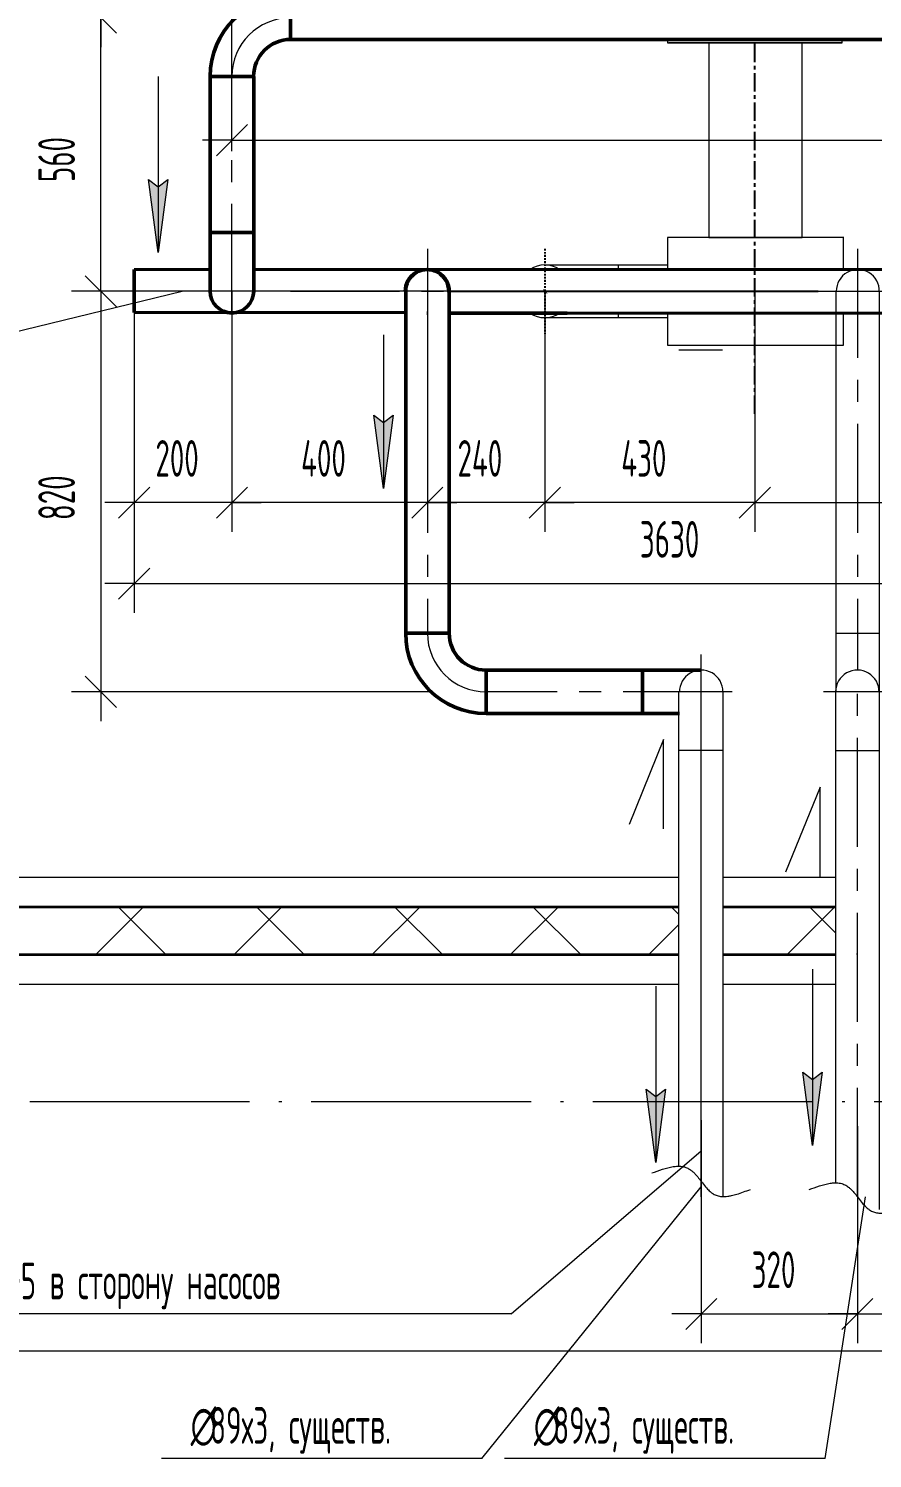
# Model space of a CAD drawing. Header units: millimetres. Extents: x -2281 to 17340, y -2563 to 4166.
# Drawn here: x 313.9 to 371.5, y 118 to 215.6 of the extents above; entities that cross this region are included whole.
import ezdxf

# ---------------------------------------------------------------- set-up
doc = ezdxf.new("R2010")
doc.units = ezdxf.units.MM
for name, pattern in [('K5LT32783', [0]), ('K5LT32786', [0]), ('K5LT32801', [0]), ('K5LT32802', [0]), ('K5LT32838', [0]), ('K5LT32843', [2, 1.25, -0.25, 0.25, -0.25]), ('K5LT32844', [0.2, 0.125, -0.025, 0.025, -0.025]), ('K5LT32846', [0]), ('K5LT32847', [0]), ('K5LT32848', [19.2, 15, -2, 0.2, -2]), ('K5LT_AXLED', [11.939881, 7.439881, -1.5, 1.5, -1.5]), ('K5LT_THIN', [0]), ('K5LT_THIN_INCLUDED_TO_HATCHING', [0])]:
    doc.linetypes.add(name, pattern=pattern)
doc.layers.add('Системный слой', color=7, linetype='Continuous')
doc.styles.add('KDIMTEXTSTYLE', font='GOST_AU.SHX', dxfattribs={"width": 0.96, "oblique": 15, "height": 5})
doc.styles.add('KTEXTSTYLE', font='GOST_AU.SHX', dxfattribs={"width": 0.96, "height": 5})
doc.dimstyles.new('KDIMSTYLE (0.03)', dxfattribs={"dimtxt": 5, "dimasz": 1, "dimexe": 2, "dimexo": 0, "dimgap": 1, "dimtad": 1, "dimlfac": 30, "dimtxsty": 'KDIMTEXTSTYLE', "dimsah": 1, "dimcen": 0, "dimdle": 1, "dimadec": 0, "dimazin": 0, "dimtfac": 0.667, "dimtmove": 0, "dimatfit": 3, "dimfxl": 1, "dimtvp": 1, "dimtolj": 1, "dimtzin": 0, "dimarcsym": 0})

# ---------------------------------------------------------------- blocks, each defined once
blk = doc.blocks.new('U751')
at = {"layer": 'Системный слой', "color": 7, "linetype": 'K5LT_THIN_INCLUDED_TO_HATCHING', "lineweight": 13}
blk.add_line((391.608, 125.318), (80.284, 125.318), dxfattribs=at)
blk = doc.blocks.new('U993')
at = {"layer": 'Системный слой', "color": 211, "linetype": 'K5LT32783', "lineweight": 50, "true_color": 0xff7fff}
for p, q in [((331.805, 214.835), (331.803, 217.801)), ((329.29, 212.316), (326.324, 212.314))]:
    blk.add_line(p, q, dxfattribs=at)
for radius in [5.483, 2.517]:
    blk.add_arc((331.807, 212.318), radius, 90.04097, 180.04097, dxfattribs=at)
at = {"layer": 'Системный слой', "color": 30, "linetype": 'K5LT_AXLED', "lineweight": 13, "true_color": 0xff8000}
blk.add_arc((331.807, 212.318), 4, 90.04097, 180.04097, dxfattribs=at)
blk = doc.blocks.new('U998')
at = {"layer": 'Системный слой', "color": 30, "linetype": 'K5LT_AXLED', "lineweight": 13, "true_color": 0xff8000}
for p, q in [((370.474, 200.545), (370.474, 171.801)), ((368.146, 170.331), (372.776, 170.331)), ((370.459, 135.864), (370.461, 170.318))]:
    blk.add_line(p, q, dxfattribs=at)
at = {"layer": 'Системный слой', "color": 7, "linetype": 'K5LT_THIN', "lineweight": 13}
for p, q in [((368.991, 197.651), (368.991, 170.318)), ((371.957, 197.626), (371.957, 170.293)), ((368.978, 174.318), (371.944, 174.318)), ((368.978, 170.318), (368.978, 136.814)), ((371.944, 170.293), (371.944, 135.001)), ((368.978, 166.318), (371.944, 166.318))]:
    blk.add_line(p, q, dxfattribs=at)
for centre, radius, start, end in [((370.491, 197.668), 1.467, 358.35418, 180.65086), ((370.461, 170.318), 1.483, 359.01622, 180)]:
    blk.add_arc(centre, radius, start, end, dxfattribs=at)
blk = doc.blocks.new('U1214')
at = {"layer": 'Системный слой', "color": 7, "linetype": 'K5LT_THIN', "lineweight": 13}
for q in [(324.406, 197.651), (267.701, 191.726)]:
    blk.add_line((300.011, 191.726), q, dxfattribs=at)
at = {"layer": 'Системный слой', "color": 7, "char_height": 2.5, "attachment_point": 1, "style": 'KTEXTSTYLE'}
for s, insert in [('\\H3.5;\\W0.965;\\Q15;\\Q0;\\W0.715;\\H2.50;Труба ', (269.701, 195.226)), ('\\H3.5;\\W0.965;\\Q15;\\Q0;\\W0.715;\\H2.50;∅', (277.176, 195.226)), ('\\H3.5;\\W0.965;\\Q15;\\Q0;\\W0.715;\\H2.50;89х3, отм. +1,500.', (278.498, 195.226))]:
    blk.add_mtext(s, dxfattribs=dict(at, insert=insert))
blk = doc.blocks.new('U1215')
at = {"layer": 'Системный слой'}
blk.add_hatch(color=7, dxfattribs=at).paths.add_polyline_path([(322.769, 200.286), (323.428, 205.286), (322.769, 204.786), (322.111, 205.286)])
at = {"layer": 'Системный слой', "color": 7, "linetype": 'K5LT_THIN', "lineweight": 13}
for p, q in [((322.769, 212.314), (322.769, 200.286)), ((322.769, 200.286), (322.111, 205.286)), ((322.111, 205.286), (322.769, 204.786)), ((322.769, 204.786), (323.428, 205.286)), ((323.428, 205.286), (322.769, 200.286))]:
    blk.add_line(p, q, dxfattribs=at)
blk = doc.blocks.new('U1216')
at = {"layer": 'Системный слой'}
blk.add_hatch(color=7, dxfattribs=at).paths.add_polyline_path([(338.14, 184.19), (338.799, 189.19), (338.14, 188.69), (337.482, 189.19)])
at = {"layer": 'Системный слой', "color": 7, "linetype": 'K5LT_THIN', "lineweight": 13}
for p, q in [((338.14, 194.668), (338.14, 184.19)), ((338.14, 184.19), (337.482, 189.19)), ((337.482, 189.19), (338.14, 188.69)), ((338.14, 188.69), (338.799, 189.19)), ((338.799, 189.19), (338.14, 184.19))]:
    blk.add_line(p, q, dxfattribs=at)
blk = doc.blocks.new('U1245')
at = {"layer": 'Системный слой', "color": 7, "linetype": 'K5LT_THIN', "lineweight": 13}
for q in [(340.472, 248.985), (399.489, 198.393)]:
    blk.add_line((382.969, 248.985), q, dxfattribs=at)
at = {"layer": 'Системный слой', "color": 7, "char_height": 2.5, "attachment_point": 1, "style": 'KTEXTSTYLE'}
for s, insert in [('\\H3.5;\\W0.965;\\Q15;\\Q0;\\W0.715;\\H2.50;Труба ', (342.472, 252.485)), ('\\H3.5;\\W0.965;\\Q15;\\Q0;\\W0.715;\\H2.50;∅', (349.947, 252.485)), ('\\H3.5;\\W0.965;\\Q15;\\Q0;\\W0.715;\\H2.50;89х3, существ. отм.+3,920.', (351.27, 252.485))]:
    blk.add_mtext(s, dxfattribs=dict(at, insert=insert))
blk = doc.blocks.new('D213')
at = {"layer": 'Системный слой', "color": 7, "linetype": 'K5LT_THIN', "lineweight": 13}
for p, q in [((327.807, 207.212), (327.807, 209.964)), ((435.48, 200.91), (435.48, 209.964)), ((328.868, 209.024), (326.747, 206.903)), ((434.419, 206.903), (436.54, 209.024)), ((327.807, 207.964), (325.807, 207.964)), ((327.807, 207.964), (435.48, 207.964)), ((435.48, 207.964), (437.48, 207.964))]:
    blk.add_line(p, q, dxfattribs=at)
blk.add_wipeout([(379.13, 208.964), (379.13, 212.532), (383.956, 212.532), (383.956, 208.964)]).dxf.layer = 'Системный слой'
at = {"layer": 'Системный слой', "color": 7, "insert": (379.13, 212.231), "char_height": 2.5, "attachment_point": 1, "style": 'KTEXTSTYLE'}
blk.add_mtext('\\H3.5;\\W0.965;\\Q15;\\Q0;\\W0.715;\\H2.50;3230', dxfattribs=at)
blk = doc.blocks.new('KDIMARROW_03')
at = {"layer": 'Системный слой', "color": 0, "linetype": 'K5LT_THIN', "lineweight": 13}
for p, q in [((-1.061, -1.061), (1.061, 1.061)), ((0, 0), (-1, 0)), ((0, 0), (2, 0))]:
    blk.add_line(p, q, dxfattribs=at)
blk = doc.blocks.new('D214')
at = {"layer": 'Системный слой', "color": 7, "linetype": 'K5LT_THIN', "lineweight": 13}
for p, q in [((349.146, 197.617), (349.146, 181.23)), ((363.469, 197.651), (363.469, 181.23)), ((350.207, 184.291), (348.086, 182.17)), ((362.408, 182.17), (364.529, 184.291)), ((349.146, 183.23), (347.146, 183.23)), ((363.469, 183.23), (349.146, 183.23)), ((363.469, 183.23), (365.469, 183.23))]:
    blk.add_line(p, q, dxfattribs=at)
blk.add_wipeout([(354.356, 184.23), (354.356, 187.798), (358.103, 187.798), (358.103, 184.23)]).dxf.layer = 'Системный слой'
at = {"layer": 'Системный слой', "color": 7, "insert": (354.356, 187.497), "char_height": 2.5, "attachment_point": 1, "style": 'KTEXTSTYLE'}
blk.add_mtext('\\H3.5;\\W0.965;\\Q15;\\Q0;\\W0.715;\\H2.50;430', dxfattribs=at)
blk = doc.blocks.new('D215')
at = {"layer": 'Системный слой', "color": 7, "linetype": 'K5LT_THIN', "lineweight": 13}
for p, q in [((341.14, 197.651), (341.14, 181.23)), ((349.146, 197.617), (349.146, 181.23)), ((342.201, 184.291), (340.08, 182.17)), ((348.086, 182.17), (350.207, 184.291)), ((341.14, 183.23), (339.14, 183.23)), ((349.146, 183.23), (341.14, 183.23)), ((349.146, 183.23), (351.146, 183.23))]:
    blk.add_line(p, q, dxfattribs=at)
blk.add_wipeout([(343.192, 184.23), (343.192, 187.798), (346.939, 187.798), (346.939, 184.23)]).dxf.layer = 'Системный слой'
at = {"layer": 'Системный слой', "color": 7, "insert": (343.192, 187.497), "char_height": 2.5, "attachment_point": 1, "style": 'KTEXTSTYLE'}
blk.add_mtext('\\H3.5;\\W0.965;\\Q15;\\Q0;\\W0.715;\\H2.50;240', dxfattribs=at)
blk = doc.blocks.new('D216')
at = {"layer": 'Системный слой', "color": 7, "linetype": 'K5LT_THIN', "lineweight": 13}
for p, q in [((327.807, 197.651), (327.807, 181.23)), ((341.14, 197.651), (341.14, 181.23)), ((328.868, 184.291), (326.747, 182.17)), ((340.08, 182.17), (342.201, 184.291)), ((327.807, 183.23), (325.807, 183.23)), ((341.14, 183.23), (327.807, 183.23)), ((341.14, 183.23), (343.14, 183.23))]:
    blk.add_line(p, q, dxfattribs=at)
blk.add_wipeout([(332.523, 184.48), (332.523, 188.048), (336.269, 188.048), (336.269, 184.48)]).dxf.layer = 'Системный слой'
at = {"layer": 'Системный слой', "color": 7, "insert": (332.523, 187.497), "char_height": 2.5, "attachment_point": 1, "style": 'KTEXTSTYLE'}
blk.add_mtext('\\H3.5;\\W0.965;\\Q15;\\Q0;\\W0.715;\\H2.50;400', dxfattribs=at)
blk = doc.blocks.new('D217')
at = {"layer": 'Системный слой', "color": 7, "linetype": 'K5LT_THIN', "lineweight": 13}
for p, q in [((363.469, 197.651), (363.469, 181.23)), ((387.146, 197.651), (387.146, 181.23)), ((364.529, 184.291), (362.408, 182.17)), ((386.086, 182.17), (388.207, 184.291)), ((363.469, 183.23), (361.469, 183.23)), ((363.469, 183.23), (387.146, 183.23)), ((387.146, 183.23), (389.146, 183.23))]:
    blk.add_line(p, q, dxfattribs=at)
blk.add_wipeout([(373.621, 184.23), (373.621, 187.798), (376.859, 187.798), (376.859, 184.23)]).dxf.layer = 'Системный слой'
at = {"layer": 'Системный слой', "color": 7, "insert": (373.621, 187.497), "char_height": 2.5, "attachment_point": 1, "style": 'KTEXTSTYLE'}
blk.add_mtext('\\H3.5;\\W0.965;\\Q15;\\Q0;\\W0.715;\\H2.50;710', dxfattribs=at)
blk = doc.blocks.new('D220')
at = {"layer": 'Системный слой', "color": 7, "linetype": 'K5LT_THIN', "lineweight": 13}
for p, q in [((359.815, 141.091), (359.815, 125.864)), ((370.459, 140.685), (370.459, 125.864)), ((360.876, 128.924), (358.755, 126.803)), ((369.399, 126.803), (371.52, 128.924)), ((359.815, 127.864), (357.815, 127.864)), ((359.815, 127.864), (370.459, 127.864)), ((370.459, 127.864), (372.459, 127.864))]:
    blk.add_line(p, q, dxfattribs=at)
blk.add_wipeout([(363.252, 129.114), (363.252, 132.682), (366.872, 132.682), (366.872, 129.114)]).dxf.layer = 'Системный слой'
at = {"layer": 'Системный слой', "color": 7, "insert": (363.252, 132.131), "char_height": 2.5, "attachment_point": 1, "style": 'KTEXTSTYLE'}
blk.add_mtext('\\H3.5;\\W0.965;\\Q15;\\Q0;\\W0.715;\\H2.50;320', dxfattribs=at)
blk = doc.blocks.new('D221')
at = {"layer": 'Системный слой', "color": 7, "linetype": 'K5LT_THIN', "lineweight": 13}
for p, q in [((381.128, 138.656), (381.128, 125.864)), ((370.459, 137.926), (370.459, 125.864)), ((371.52, 128.924), (369.399, 126.803)), ((380.068, 126.803), (382.189, 128.924)), ((370.459, 127.864), (368.459, 127.864)), ((370.459, 127.864), (381.128, 127.864)), ((381.128, 127.864), (383.128, 127.864))]:
    blk.add_line(p, q, dxfattribs=at)
blk.add_wipeout([(373.908, 129.114), (373.908, 132.682), (377.528, 132.682), (377.528, 129.114)]).dxf.layer = 'Системный слой'
at = {"layer": 'Системный слой', "color": 7, "insert": (373.908, 132.131), "char_height": 2.5, "attachment_point": 1, "style": 'KTEXTSTYLE'}
blk.add_mtext('\\H3.5;\\W0.965;\\Q15;\\Q0;\\W0.715;\\H2.50;320', dxfattribs=at)
blk = doc.blocks.new('U1270')
at = {"layer": 'Системный слой'}
blk.add_hatch(color=7, dxfattribs=at).paths.add_polyline_path([(367.402, 139.367), (368.061, 144.367), (367.402, 143.867), (366.744, 144.367)])
at = {"layer": 'Системный слой', "color": 7, "linetype": 'K5LT_THIN', "lineweight": 13}
for p, q in [((367.402, 151.395), (367.402, 139.367)), ((367.402, 139.367), (366.744, 144.367)), ((366.744, 144.367), (367.402, 143.867)), ((367.402, 143.867), (368.061, 144.367)), ((368.061, 144.367), (367.402, 139.367))]:
    blk.add_line(p, q, dxfattribs=at)
blk = doc.blocks.new('U1271')
at = {"layer": 'Системный слой'}
blk.add_hatch(color=7, dxfattribs=at).paths.add_polyline_path([(356.716, 138.198), (357.374, 143.198), (356.716, 142.698), (356.058, 143.198)])
at = {"layer": 'Системный слой', "color": 7, "linetype": 'K5LT_THIN', "lineweight": 13}
for p, q in [((356.716, 150.226), (356.716, 138.198)), ((356.716, 138.198), (356.058, 143.198)), ((356.058, 143.198), (356.716, 142.698)), ((356.716, 142.698), (357.374, 143.198)), ((357.374, 143.198), (356.716, 138.198))]:
    blk.add_line(p, q, dxfattribs=at)
blk = doc.blocks.new('D223')
at = {"layer": 'Системный слой', "color": 7, "linetype": 'K5LT_THIN', "lineweight": 13}
for p, q in [((656.662, 230.127), (656.662, 220.288)), ((327.807, 210.844), (327.807, 224.288)), ((328.868, 223.348), (326.747, 221.227)), ((655.602, 221.227), (657.723, 223.348)), ((327.807, 222.288), (325.807, 222.288)), ((327.807, 222.288), (656.662, 222.288)), ((656.662, 222.288), (658.662, 222.288))]:
    blk.add_line(p, q, dxfattribs=at)
blk.add_wipeout([(450.065, 223.538), (450.065, 227.105), (455.97, 227.105), (455.97, 223.538)]).dxf.layer = 'Системный слой'
at = {"layer": 'Системный слой', "color": 7, "insert": (450.065, 226.555), "char_height": 2.5, "attachment_point": 1, "style": 'KTEXTSTYLE'}
blk.add_mtext('\\H3.5;\\W0.965;\\Q15;\\Q0;\\H2.50;9865', dxfattribs=at)
blk = doc.blocks.new('U1274')
at = {"layer": 'Системный слой', "color": 7, "linetype": 'K5LT_THIN', "lineweight": 13}
for q in [(359.815, 138.985), (279.29, 127.864)]:
    blk.add_line((346.856, 127.864), q, dxfattribs=at)
at = {"layer": 'Системный слой', "color": 7, "insert": (281.29, 131.364), "char_height": 2.5, "attachment_point": 1, "style": 'KTEXTSTYLE'}
blk.add_mtext('\\H3.5;\\W0.965;\\Q15;\\Q0;\\W0.715;\\H2.50;Уклон трубопроводов не менее 0,005 в сторону насосов', dxfattribs=at)
blk = doc.blocks.new('U1278')
at = {"layer": 'Системный слой', "color": 7, "linetype": 'K5LT_THIN', "lineweight": 13}
for q in [(371.024, 135.864), (346.397, 118.007)]:
    blk.add_line((368.256, 118.007), q, dxfattribs=at)
at = {"layer": 'Системный слой', "color": 7, "char_height": 2.5, "attachment_point": 1, "style": 'KTEXTSTYLE'}
for s, insert in [('\\H3.5;\\W0.965;\\Q15;\\Q0;\\W0.715;\\H2.50;∅', (348.397, 121.507)), ('\\H3.5;\\W0.965;\\Q15;\\Q0;\\W0.715;\\H2.50;89х3, существ.', (349.72, 121.507))]:
    blk.add_mtext(s, dxfattribs=dict(at, insert=insert))
blk = doc.blocks.new('D294')
at = {"layer": 'Системный слой', "color": 7, "linetype": 'K5LT_THIN', "lineweight": 13}
for p, q in [((318.87, 216.318), (318.87, 218.318)), ((319.93, 215.258), (317.809, 217.379)), ((347.423, 216.318), (316.87, 216.318)), ((318.87, 197.651), (318.87, 216.318)), ((317.809, 198.712), (319.93, 196.591)), ((346.421, 197.651), (316.87, 197.651)), ((318.87, 197.651), (318.87, 195.651))]:
    blk.add_line(p, q, dxfattribs=at)
blk.add_wipeout([(317.62, 205.1), (314.052, 205.1), (314.052, 208.719), (317.62, 208.719)]).dxf.layer = 'Системный слой'
at = {"layer": 'Системный слой', "color": 7, "insert": (314.603, 205.1), "char_height": 2.5, "attachment_point": 1, "rotation": 90, "style": 'KTEXTSTYLE'}
blk.add_mtext('\\H3.5;\\W0.965;\\Q15;\\Q0;\\W0.715;\\H2.50;560', dxfattribs=at)
blk = doc.blocks.new('D299')
at = {"layer": 'Системный слой', "color": 7, "linetype": 'K5LT_THIN', "lineweight": 13}
for p, q in [((318.87, 275.678), (318.87, 277.678)), ((319.93, 274.618), (317.809, 276.739)), ((328.283, 275.678), (316.87, 275.678)), ((318.87, 216.318), (318.87, 275.678)), ((317.809, 217.379), (319.93, 215.258)), ((347.423, 216.318), (316.87, 216.318)), ((318.87, 216.318), (318.87, 214.318))]:
    blk.add_line(p, q, dxfattribs=at)
blk.add_wipeout([(317.62, 243.617), (314.052, 243.617), (314.052, 248.189), (317.62, 248.189)]).dxf.layer = 'Системный слой'
at = {"layer": 'Системный слой', "color": 7, "insert": (314.603, 243.617), "char_height": 2.5, "attachment_point": 1, "rotation": 90, "style": 'KTEXTSTYLE'}
blk.add_mtext('\\H3.5;\\W0.965;\\Q15;\\Q0;\\W0.715;\\H2.50;1780', dxfattribs=at)
blk = doc.blocks.new('D301')
at = {"layer": 'Системный слой', "color": 7, "linetype": 'K5LT_THIN', "lineweight": 13}
for p, q in [((318.87, 197.651), (318.87, 199.651)), ((319.93, 196.591), (317.809, 198.712)), ((346.421, 197.651), (316.87, 197.651)), ((318.87, 197.651), (318.87, 170.318)), ((317.809, 171.379), (319.93, 169.258)), ((341.25, 170.318), (316.87, 170.318)), ((318.87, 170.318), (318.87, 168.318))]:
    blk.add_line(p, q, dxfattribs=at)
blk.add_wipeout([(317.62, 182.033), (314.052, 182.033), (314.052, 185.78), (317.62, 185.78)]).dxf.layer = 'Системный слой'
at = {"layer": 'Системный слой', "color": 7, "insert": (314.603, 182.033), "char_height": 2.5, "attachment_point": 1, "rotation": 90, "style": 'KTEXTSTYLE'}
blk.add_mtext('\\H3.5;\\W0.965;\\Q15;\\Q0;\\W0.715;\\H2.50;820', dxfattribs=at)
blk = doc.blocks.new('D312')
at = {"layer": 'Системный слой', "color": 7, "linetype": 'K5LT_THIN', "lineweight": 13}
for p, q in [((321.14, 197.669), (321.14, 181.23)), ((327.807, 197.651), (327.807, 181.23)), ((326.747, 182.17), (328.868, 184.291)), ((321.14, 183.23), (319.14, 183.23)), ((327.807, 183.23), (321.14, 183.23)), ((327.807, 183.23), (329.807, 183.23))]:
    blk.add_line(p, q, dxfattribs=at)
blk.add_wipeout([(322.589, 184.23), (322.589, 187.798), (326.208, 187.798), (326.208, 184.23)]).dxf.layer = 'Системный слой'
blk.add_line((322.201, 184.291), (320.08, 182.17), dxfattribs=at)
at = {"layer": 'Системный слой', "color": 7, "insert": (322.589, 187.497), "char_height": 2.5, "attachment_point": 1, "style": 'KTEXTSTYLE'}
blk.add_mtext('\\H3.5;\\W0.965;\\Q15;\\Q0;\\W0.715;\\H2.50;200', dxfattribs=at)
blk = doc.blocks.new('U1466')
at = {"layer": 'Системный слой', "color": 7, "linetype": 'K5LT_THIN', "lineweight": 13}
for q in [(359.815, 136.539), (322.997, 118.007)]:
    blk.add_line((344.856, 118.007), q, dxfattribs=at)
at = {"layer": 'Системный слой', "color": 7, "char_height": 2.5, "attachment_point": 1, "style": 'KTEXTSTYLE'}
for s, insert in [('\\H3.5;\\W0.965;\\Q15;\\Q0;\\W0.715;\\H2.50;∅', (324.997, 121.507)), ('\\H3.5;\\W0.965;\\Q15;\\Q0;\\W0.715;\\H2.50;89х3, существ.', (326.32, 121.507))]:
    blk.add_mtext(s, dxfattribs=dict(at, insert=insert))
blk = doc.blocks.new('D329')
at = {"layer": 'Системный слой', "color": 7, "linetype": 'K5LT_THIN', "lineweight": 13}
for p, q in [((321.14, 197.669), (321.14, 175.706)), ((442.146, 197.651), (442.146, 175.706)), ((322.201, 178.767), (320.08, 176.646)), ((441.086, 176.646), (443.207, 178.767)), ((321.14, 177.706), (319.14, 177.706)), ((321.14, 177.706), (442.146, 177.706)), ((442.146, 177.706), (444.146, 177.706))]:
    blk.add_line(p, q, dxfattribs=at)
blk.add_wipeout([(355.627, 178.956), (355.627, 182.524), (360.453, 182.524), (360.453, 178.956)]).dxf.layer = 'Системный слой'
at = {"layer": 'Системный слой', "color": 7, "insert": (355.627, 181.973), "char_height": 2.5, "attachment_point": 1, "style": 'KTEXTSTYLE'}
blk.add_mtext('\\H3.5;\\W0.965;\\Q15;\\Q0;\\W0.715;\\H2.50;3630', dxfattribs=at)

msp = doc.modelspace()

# ---------------------------------------------------------------- linework, layer by layer
at = {"layer": 'Системный слой', "color": 211, "linetype": 'K5LT32783', "lineweight": 50, "true_color": 0xff7fff}
for p, q in [((549.15829, 214.83473), (331.80535, 214.83474)), ((326.32382, 212.31414), (326.32382, 201.65139)), ((329.29048, 201.65139), (329.29048, 212.31626)), ((326.32382, 197.65139), (326.32382, 201.65139)), ((326.32382, 201.65139), (329.29048, 201.65139)), ((329.29048, 201.65139), (329.29048, 197.65139)), ((350.6639, 196.16806), (342.59644, 196.16806)), ((339.65737, 174.31806), (342.62382, 174.31806)), ((345.14048, 171.80139), (345.14048, 168.83473))]:
    msp.add_line(p, q, dxfattribs=at)
at = {"layer": 'Системный слой', "color": 7, "linetype": 'K5LT32786', "lineweight": 18}
for p, q in [((357.51311, 214.83474), (357.51311, 214.60914)), ((369.42452, 214.60914), (369.42452, 214.83474)), ((357.51311, 214.60914), (369.42452, 214.60914)), ((369.42452, 214.60914), (357.60177, 214.60914)), ((366.69029, 214.60914), (360.33599, 214.60914)), ((360.33599, 214.60914), (360.33599, 201.31806)), ((366.69029, 201.31806), (366.69029, 214.60914)), ((369.51314, 201.31806), (357.51314, 201.31806)), ((369.54628, 201.31806), (357.54621, 201.31806)), ((369.54628, 201.31806), (357.54621, 201.31806)), ((360.33599, 201.31806), (366.69029, 201.31806)), ((369.51314, 199.13473), (369.51314, 201.31806)), ((357.51314, 196.16806), (357.51314, 193.98473)), ((369.51314, 193.98473), (369.51314, 196.16806)), ((357.51314, 193.98473), (369.51314, 193.98473)), ((357.24663, 167.06806), (354.89307, 161.2668)), ((357.24663, 160.97962), (357.24663, 167.06806)), ((367.91364, 163.81508), (365.56007, 158.01383)), ((367.91364, 157.72664), (367.91364, 163.81508))]:
    msp.add_line(p, q, dxfattribs=at)
at = {"layer": 'Системный слой', "color": 7, "linetype": 'K5LT32843', "lineweight": 25}
msp.add_line((363.46881, 189.28452), (363.46881, 214.83474), dxfattribs=at)
at = {"layer": 'Системный слой', "color": 30, "linetype": 'K5LT_AXLED', "lineweight": 13, "true_color": 0xff8000}
for p, q in [((327.80693, 196.16806), (327.80715, 212.3152)), ((341.14048, 200.54474), (341.14048, 174.31806)), ((341.14048, 200.31806), (341.14048, 193.65139)), ((331.80693, 197.65139), (440.44253, 197.65139)), ((361.93321, 170.31806), (345.14048, 170.31806))]:
    msp.add_line(p, q, dxfattribs=at)
at = {"layer": 'Системный слой', "color": 7, "linetype": 'K5LT_THIN', "lineweight": 13}
for p, q in [((357.51314, 201.31806), (357.51314, 199.13473)), ((369.03853, 199.13473), (342.59645, 199.13473)), ((349.17981, 199.45139), (357.51314, 199.45139)), ((354.17981, 199.13473), (354.17981, 199.45139)), ((358.29559, 196.16806), (342.59644, 196.16806)), ((354.17981, 195.85139), (354.17981, 196.16806)), ((369.03853, 196.16806), (361.26204, 196.16806)), ((349.17981, 195.85139), (357.51314, 195.85139)), ((358.29559, 193.65139), (361.26204, 193.65139)), ((359.81534, 135.86384), (359.81314, 172.85785)), ((358.26336, 170.29259), (358.26336, 137.94801)), ((361.29648, 170.31806), (361.29648, 135.87692)), ((361.29648, 166.31806), (358.33003, 166.31806)), ((358.26336, 155.15589), (357.80744, 155.61181))]:
    msp.add_line(p, q, dxfattribs=at)
at = {"layer": 'Системный слой', "color": 200, "linetype": 'K5LT32844', "lineweight": 25, "true_color": 0xbf00ff}
msp.add_line((349.14648, 200.55295), (349.14648, 194.74984), dxfattribs=at)
at = {"layer": 'Системный слой', "color": 6, "linetype": 'K5LT32801', "lineweight": 50, "true_color": 0xff00ff}
for p, q in [((321.14027, 196.20367), (321.1403, 199.13473)), ((339.65737, 197.62592), (339.65737, 174.31806)), ((342.62382, 197.65139), (342.62382, 174.31806)), ((345.14048, 171.80139), (359.81314, 171.80139)), ((355.81314, 171.80139), (355.81314, 168.83473)), ((358.33003, 168.83473), (345.14048, 168.83473))]:
    msp.add_line(p, q, dxfattribs=at)
at = {"layer": 'Системный слой', "color": 6, "linetype": 'K5LT32802', "lineweight": 40, "true_color": 0xff00ff}
for p, q in [((321.1403, 199.13473), (326.32382, 199.13473)), ((329.29048, 199.13473), (341.14048, 199.13473)), ((341.14048, 199.13513), (350.34519, 199.13513)), ((342.59645, 199.13473), (382.6297, 199.13473)), ((321.14027, 196.20367), (339.6574, 196.20367)), ((341.10604, 196.16806), (341.17492, 196.16806)), ((342.62382, 196.16806), (350.34519, 196.16806)), ((350.6639, 196.16806), (379.67793, 196.16806))]:
    msp.add_line(p, q, dxfattribs=at)
at = {"layer": 'Системный слой', "color": 1, "linetype": 'K5LT32838', "lineweight": 25, "true_color": 0xff0000}
msp.add_line((342.47981, 197.65139), (367.79227, 197.65139), dxfattribs=at)
at = {"layer": 'Системный слой', "color": 7, "linetype": 'K5LT32847', "lineweight": 5}
for p, q in [((210.0115, 157.67848), (358.26336, 157.67848)), ((361.29648, 157.67848), (368.97793, 157.67848)), ((318.57177, 152.44515), (321.73843, 155.61181)), ((323.26175, 152.44515), (320.09508, 155.61181)), ((327.99986, 152.44515), (331.16652, 155.61181)), ((332.68984, 152.44515), (329.52317, 155.61181)), ((337.42795, 152.44515), (340.59461, 155.61181)), ((342.11793, 152.44515), (338.95126, 155.61181)), ((346.85604, 152.44515), (350.0227, 155.61181)), ((351.54602, 152.44515), (348.37935, 155.61181)), ((365.71222, 152.44515), (368.87888, 155.61181)), ((368.97793, 153.86941), (367.23553, 155.61181)), ((356.28413, 152.44515), (358.26336, 154.42438)), ((358.26336, 150.34515), (306.67817, 150.34515)), ((368.97793, 150.34515), (361.29648, 150.34515))]:
    msp.add_line(p, q, dxfattribs=at)
at = {"layer": 'Системный слой', "color": 7, "linetype": 'K5LT32846', "lineweight": 9}
for p, q in [((358.26336, 155.67848), (210.0115, 155.67848)), ((210.0115, 155.61181), (358.26336, 155.61181)), ((368.97793, 155.67848), (361.29648, 155.67848)), ((361.29648, 155.61181), (368.97793, 155.61181)), ((210.0115, 152.44515), (358.26336, 152.44515)), ((210.0115, 152.34515), (358.26336, 152.34515)), ((361.29648, 152.44515), (368.97793, 152.44515)), ((361.29648, 152.34515), (368.97793, 152.34515)), ((370.4022, 152.44515), (370.46013, 152.44515))]:
    msp.add_line(p, q, dxfattribs=at)
at = {"layer": 'Системный слой', "color": 1, "linetype": 'K5LT32848', "lineweight": 18, "true_color": 0xff0000}
msp.add_line((713.01543, 142.34515), (78.34381, 142.34515), dxfattribs=at)
at = {"layer": 'Системный слой', "color": 6, "linetype": 'K5LT32802', "true_color": 0xff00ff, "const_width": 0.4}
msp.add_lwpolyline([(349.14648, 197.6171), (349.18078, 197.65139)], dxfattribs=at)
at = {"layer": 'Системный слой', "color": 6, "linetype": 'K5LT32801', "lineweight": 50, "true_color": 0xff00ff}
for centre, radius, start, end in [((341.10715, 197.65139), 1.48333, 0, 180.9837821), ((345.14048, 174.31806), 5.48333, 180, 270), ((345.14048, 174.31806), 2.51667, 180, 270)]:
    msp.add_arc(centre, radius, start, end, dxfattribs=at)
at = {"layer": 'Системный слой', "color": 211, "linetype": 'K5LT32783', "lineweight": 50, "true_color": 0xff7fff}
for centre, radius, start, end in [((341.14048, 197.65139), 1.48373, 358.6699228, 181.6543151), ((327.80715, 197.65139), 1.48333, 180, 0), ((341.14048, 197.65139), 1.48373, 268.6699228, 271.3300772)]:
    msp.add_arc(centre, radius, start, end, dxfattribs=at)
at = {"layer": 'Системный слой', "color": 7, "linetype": 'K5LT_THIN', "lineweight": 13}
for centre, radius, start, end in [((349.14648, 197.65139), 1.8, 55.4947286, 124.5052714), ((349.14648, 197.65139), 1.8, 235.4947286, 304.5052714), ((359.81314, 170.31806), 1.48333, 0, 180.9837821)]:
    msp.add_arc(centre, radius, start, end, dxfattribs=at)
at = {"layer": 'Системный слой', "color": 30, "linetype": 'K5LT_AXLED', "lineweight": 13, "true_color": 0xff8000}
msp.add_arc((345.14048, 174.31806), 4, 180, 270, dxfattribs=at)
at = {"layer": 'Системный слой', "color": 7, "linetype": 'K5LT_THIN', "lineweight": 13}
for points in [[(356.45092, 137.48705), (356.92102, 137.64868), (357.49319, 137.88389), (358.1685, 137.95171), (358.40335, 137.94605), (358.59033, 137.91833), (358.7497, 137.87389), (358.88907, 137.81556), (359.01767, 137.74198), (359.14765, 137.64771), (359.29555, 137.51696), (359.47912, 137.32301), (359.70366, 137.04742), (359.95615, 136.71699), (360.21286, 136.40805), (360.44101, 136.19022), (360.62191, 136.06133), (360.76701, 135.98541), (360.90694, 135.93375), (361.05513, 135.89799), (361.22043, 135.87741), (361.41023, 135.87428), (361.63543, 135.89333), (361.91745, 135.94402), (362.43869, 136.08474), (362.85746, 136.24833), (363.16185, 136.36477)], [(367.17017, 136.35294), (367.64027, 136.51457), (368.21244, 136.74978), (368.88776, 136.8176), (369.1226, 136.81194), (369.30958, 136.78422), (369.46896, 136.73978), (369.60832, 136.68145), (369.73692, 136.60787), (369.8669, 136.5136), (370.0148, 136.38285), (370.19837, 136.18891), (370.42291, 135.91332), (370.67541, 135.58288), (370.93212, 135.27394), (371.16026, 135.05611), (371.34116, 134.92722), (371.48627, 134.8513), (371.62619, 134.79964), (371.77438, 134.76388), (371.93968, 134.7433), (372.12948, 134.74017), (372.35469, 134.75922), (372.6367, 134.80991), (373.15794, 134.95063), (373.57671, 135.11422), (373.8811, 135.23066)]]:
    msp.add_open_spline(points, degree=3, knots=[0, 0, 0, 0, 5.1365593, 6.15412668, 6.90365664, 7.52633077, 8.07680247, 8.58659205, 9.06285691, 9.5843296, 10.22154815, 11.07286504, 12.30445757, 13.84441016, 15.31486789, 16.39480349, 17.05069428, 17.57316844, 18.06021268, 18.56806767, 19.12435047, 19.75541042, 20.50031356, 21.42550029, 22.67352527, 26, 26, 26, 26], dxfattribs=at)

# ---------------------------------------------------------------- block references
at = {"layer": 'Системный слой'}
for name in ['U1245', 'U993', 'U1215', 'U998', 'U1214', 'U1216', 'U751']:
    msp.add_blockref(name, (0, 0), dxfattribs=at)

# ---------------------------------------------------------------- next in the draw order: dimensions: what is measured, and where the dimension line sits
at = {"layer": 'Системный слой', "color": 7}
for base, p1, p2, picture, middle in [((327.80708, 207.9636), (435.47981, 200.90973), (327.80708, 207.21234), 'D213', (381.64345, 207.9636)), ((363.46881, 183.23005), (349.14648, 197.6171), (363.46881, 197.65139), 'D214', (356.30765, 183.23005))]:
    dim = msp.add_linear_dim(base=base, p1=p1, p2=p2, dimstyle='KDIMSTYLE (0.03)', override={"dimexo": 0, "dimpost": '\\H2.5;\\W0.965;\\Q0;<>', "dimblk1": 'KDIMARROW_03', "dimblk2": 'KDIMARROW_03', "dimse1": 0, "dimse2": 0, "dimclrt": 7, "dimtolj": 1}, dxfattribs=at)
    dim.commit()
    dim.dimension.update_dxf_attribs({"geometry": picture, "text_midpoint": middle, "dimtype": 160})
dim = msp.add_linear_dim(base=(359.81503, 127.86384), p1=(370.45938, 140.68519), p2=(359.81503, 141.0909), text='\\H2.5;\\W0.965;\\Q0;\\H2.5;\\W0.965;\\Q0;\\Q0;\\W0.715;320\\Q0;\\W0.965;', dimstyle='KDIMSTYLE (0.03)', override={"dimexo": 0, "dimblk1": 'KDIMARROW_03', "dimblk2": 'KDIMARROW_03', "dimse1": 0, "dimse2": 0, "dimclrt": 7, "dimtolj": 1}, dxfattribs=at)
dim.commit()
dim.dimension.update_dxf_attribs({"geometry": 'D220', "text_midpoint": (365.1372, 127.86384), "dimtype": 160})

# ---------------------------------------------------------------- next in the draw order: block references
at = {"layer": 'Системный слой'}
for name in ['U1270', 'U1271', 'U1274', 'U1466']:
    msp.add_blockref(name, (0, 0), dxfattribs=at)

# ---------------------------------------------------------------- next in the draw order: dimensions: what is measured, and where the dimension line sits
at = {"layer": 'Системный слой', "color": 7}
dim = msp.add_linear_dim(base=(327.80712, 222.28754), p1=(656.66203, 230.12651), p2=(327.80712, 210.84426), text='\\H2.5;\\W0.965;\\Q0;\\H2.5;\\W0.965;\\Q0;\\Q0;9865', dimstyle='KDIMSTYLE (0.03)', override={"dimexo": 0, "dimblk1": 'KDIMARROW_03', "dimblk2": 'KDIMARROW_03', "dimse1": 0, "dimse2": 0, "dimclrt": 7, "dimtolj": 1}, dxfattribs=at)
dim.commit()
dim.dimension.update_dxf_attribs({"geometry": 'D223', "text_midpoint": (453.14045, 222.28754), "dimtype": 160})
for base, p1, p2, picture, middle in [((349.14648, 183.23005), (341.14048, 197.65139), (349.14648, 197.6171), 'D215', (345.14348, 183.23005)), ((363.46881, 183.23005), (387.14648, 197.65139), (363.46881, 197.65139), 'D217', (375.30765, 183.23005)), ((370.459207, 127.863841), (381.128044, 138.656404), (370.459207, 137.926043), 'D221', (375.793626, 127.863841))]:
    dim = msp.add_linear_dim(base=base, p1=p1, p2=p2, dimstyle='KDIMSTYLE (0.03)', override={"dimexo": 0, "dimpost": '\\H2.5;\\W0.965;\\Q0;<>', "dimblk1": 'KDIMARROW_03', "dimblk2": 'KDIMARROW_03', "dimse1": 0, "dimse2": 0, "dimclrt": 7, "dimtolj": 1}, dxfattribs=at)
    dim.commit()
    dim.dimension.update_dxf_attribs({"geometry": picture, "text_midpoint": middle, "dimtype": 160})

# ---------------------------------------------------------------- next in the draw order: block references
at = {"layer": 'Системный слой'}
msp.add_blockref('U1278', (0, 0), dxfattribs=at)

# ---------------------------------------------------------------- next in the draw order: dimensions: what is measured, and where the dimension line sits
at = {"layer": 'Системный слой', "color": 7}
dim = msp.add_linear_dim(base=(341.14048, 183.23005), p1=(327.80715, 197.65139), p2=(341.14048, 197.65139), dimstyle='KDIMSTYLE (0.03)', override={"dimexo": 0, "dimpost": '\\H2.5;\\W0.965;\\Q0;<>', "dimblk1": 'KDIMARROW_03', "dimblk2": 'KDIMARROW_03', "dimse1": 0, "dimse2": 0, "dimclrt": 7, "dimtolj": 1}, dxfattribs=at)
dim.commit()
dim.dimension.update_dxf_attribs({"geometry": 'D216', "text_midpoint": (334.47382, 183.23005), "dimtype": 160})

# ---------------------------------------------------------------- next in the draw order: dimensions: what is measured, and where the dimension line sits
dim = msp.add_linear_dim(base=(318.87, 197.65139), p1=(347.4229, 216.31806), p2=(346.42104, 197.65139), angle=90, dimstyle='KDIMSTYLE (0.03)', override={"dimexo": 0, "dimpost": '\\H2.5;\\W0.965;\\Q0;<>', "dimblk1": 'KDIMARROW_03', "dimblk2": 'KDIMARROW_03', "dimse1": 0, "dimse2": 0, "dimclrt": 7, "dimtolj": 1}, dxfattribs=at)
dim.commit()
dim.dimension.update_dxf_attribs({"geometry": 'D294', "text_midpoint": (318.87, 206.98473), "dimtype": 160})

# ---------------------------------------------------------------- next in the draw order: dimensions: what is measured, and where the dimension line sits
dim = msp.add_linear_dim(base=(318.87, 216.31806), p1=(328.28322, 275.67848), p2=(347.4229, 216.31806), angle=90, text='\\H2.5;\\W0.965;\\Q0;\\H2.5;\\W0.965;\\Q0;\\Q0;1780', dimstyle='KDIMSTYLE (0.03)', override={"dimexo": 0, "dimblk1": 'KDIMARROW_03', "dimblk2": 'KDIMARROW_03', "dimse1": 0, "dimse2": 0, "dimclrt": 7, "dimtolj": 1}, dxfattribs=at)
dim.commit()
dim.dimension.update_dxf_attribs({"geometry": 'D299', "text_midpoint": (318.87, 245.99827), "dimtype": 160})
dim = msp.add_linear_dim(base=(318.87, 197.65139), p1=(341.2495, 170.31806), p2=(346.42104, 197.65139), angle=90, dimstyle='KDIMSTYLE (0.03)', override={"dimexo": 0, "dimpost": '\\H2.5;\\W0.965;\\Q0;<>', "dimblk1": 'KDIMARROW_03', "dimblk2": 'KDIMARROW_03', "dimse1": 0, "dimse2": 0, "dimclrt": 7, "dimtolj": 1}, dxfattribs=at)
dim.commit()
dim.dimension.update_dxf_attribs({"geometry": 'D301', "text_midpoint": (318.87, 183.98473), "dimtype": 160})

# ---------------------------------------------------------------- next in the draw order: dimensions: what is measured, and where the dimension line sits
dim = msp.add_linear_dim(base=(327.80715, 183.23005), p1=(321.14029, 197.6692), p2=(327.80715, 197.65139), dimstyle='KDIMSTYLE (0.03)', override={"dimexo": 0, "dimpost": '\\H2.5;\\W0.965;\\Q0;<>', "dimblk1": 'KDIMARROW_03', "dimblk2": 'KDIMARROW_03', "dimse1": 0, "dimse2": 0, "dimclrt": 7, "dimtolj": 1}, dxfattribs=at)
dim.commit()
dim.dimension.update_dxf_attribs({"geometry": 'D312', "text_midpoint": (324.47372, 183.23005), "dimtype": 160})

# ---------------------------------------------------------------- next in the draw order: dimensions: what is measured, and where the dimension line sits
dim = msp.add_linear_dim(base=(321.14029, 177.7061), p1=(442.14648, 197.65096), p2=(321.14029, 197.6692), dimstyle='KDIMSTYLE (0.03)', override={"dimexo": 0, "dimpost": '\\H2.5;\\W0.965;\\Q0;<>', "dimblk1": 'KDIMARROW_03', "dimblk2": 'KDIMARROW_03', "dimse1": 0, "dimse2": 0, "dimclrt": 7, "dimtolj": 1}, dxfattribs=at)
dim.commit()
dim.dimension.update_dxf_attribs({"geometry": 'D329', "text_midpoint": (358.14029, 177.7061), "dimtype": 160})

doc.saveas('drawing.dxf')
